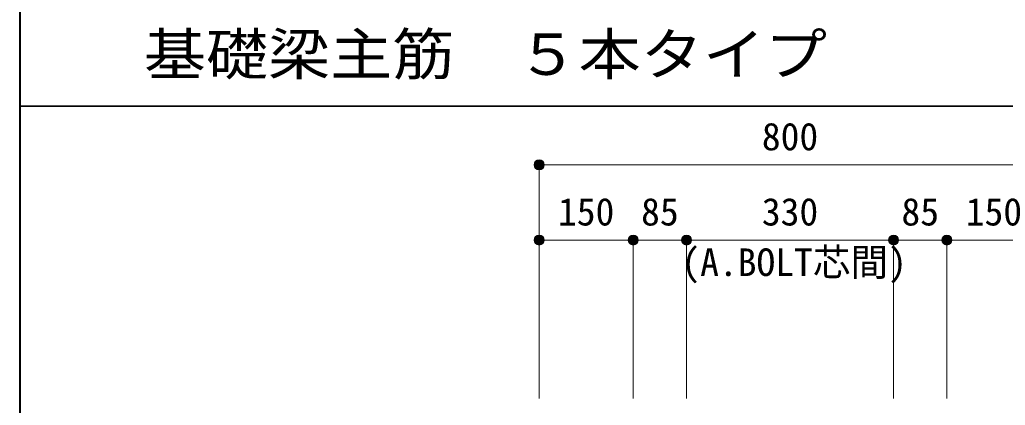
# Model space of a CAD drawing. Units: millimetres at full size, sheet at 1:20. Extents: x -3982 to 3969, y -2797 to 2801.
# Drawn here: x -3982 to -2411, y -625 to -10 of the extents above; entities that cross this region are included whole.
import ezdxf
from ezdxf.enums import TextEntityAlignment as Align

# ---------------------------------------------------------------- set-up
doc = ezdxf.new("R2010")
doc.units = ezdxf.units.MM
doc.header["$LTSCALE"] = 20
doc.header["$PDMODE"] = 32
doc.header["$PDSIZE"] = 12
for name, color, linetype, lineweight in [('6-7_文字', 7, 'Continuous', 18), ('6-D_寸法', 4, 'Continuous', 9), ('F-0_枠', 6, 'Continuous', 40)]:
    doc.layers.add(name, color=color, linetype=linetype, lineweight=lineweight)
doc.styles.add('ＭＳ ゴシック', font='')
doc.styles.get('ＭＳ ゴシック').set_extended_font_data('MS Gothic')

msp = doc.modelspace()

# ---------------------------------------------------------------- linework, layer by layer
at = {"layer": '6-D_寸法'}
for p, q in [((-2353.87, -241.65), (-3153.87, -241.65)), ((-3153.87, -241.65), (-3153.87, -361.65)), ((-3153.87, -361.65), (-3003.87, -361.65)), ((-3153.87, -361.65), (-3153.87, -614.67)), ((-3003.87, -361.65), (-3003.87, -614.67)), ((-3003.87, -361.65), (-2918.87, -361.65)), ((-2918.87, -361.65), (-2918.87, -614.67)), ((-2918.87, -361.65), (-2588.87, -361.65)), ((-2588.87, -361.65), (-2588.87, -614.67)), ((-2588.87, -361.65), (-2503.87, -361.65)), ((-2503.87, -361.65), (-2503.87, -614.67)), ((-2503.87, -361.65), (-2353.87, -361.65))]:
    msp.add_line(p, q, dxfattribs=at)
for centre, radius in [((-3153.87, -241.65), 8), ((-3153.87, -241.65), 7.2), ((-3153.87, -241.65), 6.4), ((-3153.87, -241.65), 5.6), ((-3153.87, -241.65), 4.8), ((-3153.87, -241.65), 4), ((-3153.87, -241.65), 3.2), ((-3153.87, -241.65), 2.4), ((-3153.87, -241.65), 1.6), ((-3153.87, -241.65), 0.8), ((-3153.87, -361.65), 8), ((-3153.87, -361.65), 7.2), ((-3153.87, -361.65), 6.4), ((-3153.87, -361.65), 5.6), ((-3153.87, -361.65), 4.8), ((-3153.87, -361.65), 4), ((-3153.87, -361.65), 3.2), ((-3153.87, -361.65), 2.4), ((-3153.87, -361.65), 1.6), ((-3153.87, -361.65), 0.8), ((-3003.87, -361.65), 8), ((-3003.87, -361.65), 7.2), ((-3003.87, -361.65), 6.4), ((-3003.87, -361.65), 5.6), ((-3003.87, -361.65), 4.8), ((-3003.87, -361.65), 4), ((-3003.87, -361.65), 3.2), ((-3003.87, -361.65), 2.4), ((-3003.87, -361.65), 1.6), ((-3003.87, -361.65), 0.8), ((-2918.87, -361.65), 8), ((-2918.87, -361.65), 7.2), ((-2918.87, -361.65), 6.4), ((-2918.87, -361.65), 5.6), ((-2918.87, -361.65), 4.8), ((-2918.87, -361.65), 4), ((-2918.87, -361.65), 3.2), ((-2918.87, -361.65), 2.4), ((-2918.87, -361.65), 1.6), ((-2918.87, -361.65), 0.8), ((-2588.87, -361.65), 8), ((-2588.87, -361.65), 7.2), ((-2588.87, -361.65), 6.4), ((-2588.87, -361.65), 5.6), ((-2588.87, -361.65), 4.8), ((-2588.87, -361.65), 4), ((-2588.87, -361.65), 3.2), ((-2588.87, -361.65), 2.4), ((-2588.87, -361.65), 1.6), ((-2588.87, -361.65), 0.8), ((-2503.87, -361.65), 8), ((-2503.87, -361.65), 7.2), ((-2503.87, -361.65), 6.4), ((-2503.87, -361.65), 5.6), ((-2503.87, -361.65), 4.8), ((-2503.87, -361.65), 4), ((-2503.87, -361.65), 3.2), ((-2503.87, -361.65), 2.4), ((-2503.87, -361.65), 1.6), ((-2503.87, -361.65), 0.8)]:
    msp.add_circle(centre, radius, dxfattribs=at)
at = {"layer": '6-D_寸法', "color": 7}
for p in [(-3153.87, -241.65), (-3153.87, -361.65), (-3003.87, -361.65), (-2918.87, -361.65), (-2588.87, -361.65), (-2503.87, -361.65)]:
    msp.add_point(p, dxfattribs=at)
at = {"layer": 'F-0_枠'}
msp.add_line((-3981.92, 2800.77), (-3981.92, -2796.83), dxfattribs=at)
at = {"layer": 'F-0_枠', "color": 2, "lineweight": 35}
msp.add_line((-3981.92, -148.03), (2482.4, -148.03), dxfattribs=at)

# ---------------------------------------------------------------- texts
at = {"layer": '6-7_文字', "color": 2, "style": 'ＭＳ ゴシック', "width": 1.1}
msp.add_text('\u3000\u3000基礎梁主筋\u3000５本タイプ', height=65.98, dxfattribs=at).set_placement((-3981.92, -118.03), align=Align.BOTTOM_LEFT)
at = {"layer": '6-D_寸法', "style": 'ＭＳ ゴシック'}
for s, p in [('800', (-2798.87, -231.65)), ('150', (-3123.87, -351.65)), ('85', (-2991.37, -351.65)), ('330', (-2798.87, -351.65)), ('85', (-2576.37, -351.65)), ('150', (-2473.87, -351.65)), ('(A.BOLT芯間)', (-2927.17, -432.2))]:
    msp.add_text(s, height=43.99, dxfattribs=at).set_placement(p, align=Align.BOTTOM_LEFT)

doc.saveas('drawing.dxf')
